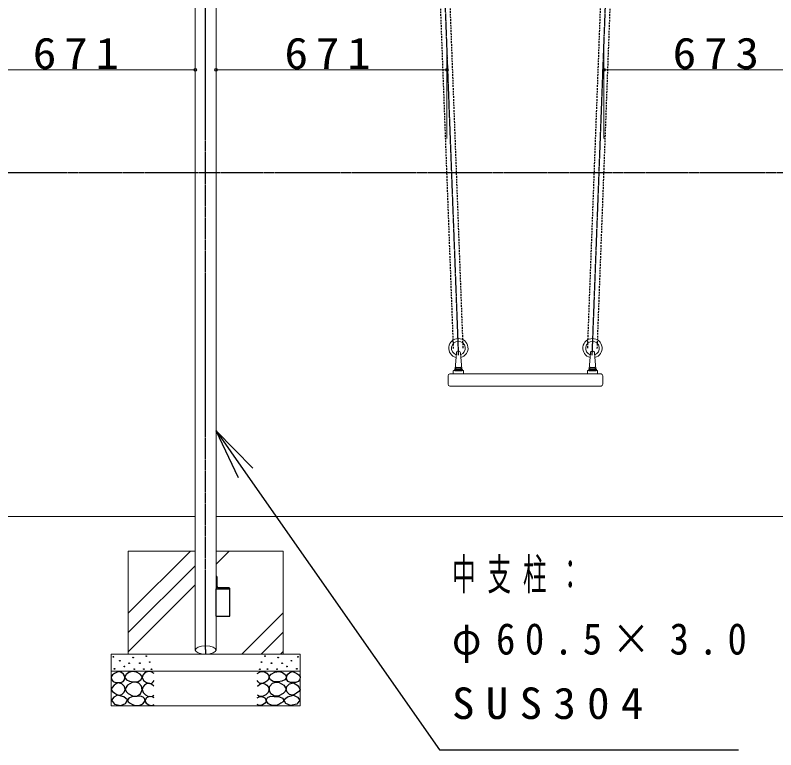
# Model space of a CAD drawing. Units: millimetres at full size. Extents: x -35408 to 0, y -49934 to 13350.
# Drawn here: x -15334 to -13122, y 2222 to 4359 of the extents above; entities that cross this region are included whole.
import ezdxf

# ---------------------------------------------------------------- set-up
doc = ezdxf.new("R2010")
doc.units = ezdxf.units.MM
doc.linetypes.add('USER2', pattern=[6, 3, -1, 1, -1])
doc.linetypes.add('USER4', pattern=[8, 5, -3])
doc.layers.add('線', color=2, linetype='Continuous', lineweight=25)
doc.layers.add('補助', color=2, linetype='Continuous', lineweight=25)
doc.styles.add('ＭＳ ゴシック', font='')
doc.styles.get('ＭＳ ゴシック').set_extended_font_data('MS Gothic')

# ---------------------------------------------------------------- blocks, each defined once
blk = doc.blocks.new('dimension_origin')
at = {"color": 0, "linetype": 'Continuous', "lineweight": -2}
blk.add_circle((0, 0), 1.25, dxfattribs=at)

msp = doc.modelspace()

# ---------------------------------------------------------------- linework, layer by layer
at = {"layer": '線', "color": 20, "linetype": 'USER2'}
for p, q in [((-14780, 2513.775), (-14780, 5463.25)), ((-14044.245, 3370.048), (-14115, 5239.95)), ((-13655.755, 3370.048), (-13585, 5239.95)), ((-11809.329, 3900), (-17750.671, 3900)), ((-14780, 2513.775), (-14780, 2500))]:
    msp.add_line(p, q, dxfattribs=at)
at = {"layer": '線', "color": 7, "lineweight": 13}
for p, q in [((-14810.25, 2511.974), (-14810.25, 5282.534)), ((-14749.75, 2511.974), (-14749.75, 5282.534)), ((-14054.712, 3328.689), (-14050.982, 3376.467)), ((-14035.288, 3328.689), (-14039.018, 3376.467)), ((-13664.712, 3328.689), (-13660.982, 3376.467)), ((-13645.288, 3328.689), (-13649.018, 3376.467)), ((-14060, 3316.2), (-14060, 3323.8)), ((-14058.8, 3325), (-14031.2, 3325)), ((-14030, 3316.2), (-14030, 3323.8)), ((-13670, 3316.2), (-13670, 3323.8)), ((-13668.8, 3325), (-13641.2, 3325)), ((-13640, 3316.2), (-13640, 3323.8)), ((-14075, 3310), (-14075, 3285)), ((-14070, 3315), (-13630, 3315)), ((-14058.8, 3315), (-14031.2, 3315)), ((-13668.8, 3315), (-13641.2, 3315)), ((-13625, 3310), (-13625, 3285)), ((-14070, 3280), (-13630, 3280)), ((-14810.25, 2900), (-17926.998, 2900)), ((-11633.002, 2900), (-14749.75, 2900)), ((-14810.25, 2800), (-15005, 2800)), ((-15005, 2800), (-15005, 2500)), ((-14555, 2800), (-14749.75, 2800)), ((-14555, 2500), (-14555, 2800)), ((-15055, 2500), (-15055, 2350)), ((-15055, 2500), (-14505, 2500)), ((-14810.25, 2511.974), (-14810.25, 2513.775)), ((-14749.75, 2511.974), (-14749.75, 2513.769)), ((-14505, 2350), (-14505, 2500)), ((-15055, 2450), (-14505, 2450)), ((-15055, 2350), (-14505, 2350))]:
    msp.add_line(p, q, dxfattribs=at)
at = {"layer": '線', "color": 4, "linetype": 'USER4'}
for p, q in [((-14058.99, 3389.471), (-14128.99, 5239.421)), ((-14031.01, 3390.529), (-14101.01, 5240.479)), ((-13668.99, 3390.529), (-13598.99, 5240.479)), ((-13641.01, 3389.471), (-13571.01, 5239.421))]:
    msp.add_line(p, q, dxfattribs=at)
at = {"layer": '線'}
for p, q in [((-14055.75, 3328), (-14034.25, 3328)), ((-14055.75, 3328), (-14055.75, 3325)), ((-14055.75, 3325), (-14034.25, 3325)), ((-14055.537, 3329), (-14055.537, 3328)), ((-14055.537, 3329), (-14034.537, 3329)), ((-14055.537, 3328), (-14034.537, 3328)), ((-14050.037, 3333.8), (-14040.037, 3333.8)), ((-14035.389, 3325), (-14036.193, 3328)), ((-14034.25, 3325), (-14035.054, 3328)), ((-14034.537, 3329), (-14034.537, 3328)), ((-14034.25, 3328), (-14034.25, 3325)), ((-13665.75, 3328), (-13644.25, 3328)), ((-13665.75, 3328), (-13665.75, 3325)), ((-13665.75, 3325), (-13644.25, 3325)), ((-13665.537, 3329), (-13665.537, 3328)), ((-13665.537, 3329), (-13644.537, 3329)), ((-13665.537, 3328), (-13644.537, 3328)), ((-13660.037, 3333.8), (-13650.037, 3333.8)), ((-13645.389, 3325), (-13646.193, 3328)), ((-13644.25, 3325), (-13645.054, 3328)), ((-13644.537, 3329), (-13644.537, 3328)), ((-13644.25, 3328), (-13644.25, 3325)), ((-14748.75, 2726.315), (-14749.75, 2726.315)), ((-14749.75, 2726.315), (-14749.75, 2689.582)), ((-14746.75, 2697.082), (-14746.75, 2724.315)), ((-14749.75, 2610.418), (-14749.75, 2689.582)), ((-14749.75, 2689.582), (-14709.75, 2689.582)), ((-14711.75, 2692.582), (-14742.25, 2692.582)), ((-14709.75, 2689.582), (-14709.75, 2690.582)), ((-14709.75, 2610.418), (-14709.75, 2689.582)), ((-14749.75, 2610.418), (-14709.75, 2610.418))]:
    msp.add_line(p, q, dxfattribs=at)
at = {"layer": '線', "color": 7, "lineweight": 13}
for centre, radius, start, end in [((-14045, 3390), 28, 284.56426, 255.43574), ((-14045, 3390), 20, 288.67646, 251.32354), ((-13655, 3390), 28, 284.56426, 255.43574), ((-13655, 3390), 20, 288.67646, 251.32354), ((-14045, 3376), 6, 4.46422, 175.53578), ((-13655, 3376), 6, 4.46422, 175.53578), ((-14058.8, 3323.8), 1.2, 90, 180), ((-14058.7, 3329), 4, 270, 355.53578), ((-14031.3, 3329), 4, 184.46422, 270), ((-14031.2, 3323.8), 1.2, 0, 90), ((-13668.8, 3323.8), 1.2, 90, 180), ((-13668.7, 3329), 4, 270, 355.53578), ((-13641.3, 3329), 4, 184.46422, 270), ((-13641.2, 3323.8), 1.2, 0, 90), ((-14070, 3310), 5, 90, 180), ((-14058.8, 3316.2), 1.2, 180, 270), ((-14031.2, 3316.2), 1.2, 270, 0), ((-13668.8, 3316.2), 1.2, 180, 270), ((-13641.2, 3316.2), 1.2, 270, 0), ((-13630, 3310), 5, 0, 90), ((-14070, 3285), 5, 180, 270), ((-13630, 3285), 5, 270, 0)]:
    msp.add_arc(centre, radius, start, end, dxfattribs=at)
at = {"layer": '線'}
for centre, radius, start, end in [((-14045.037, 3322.52), 12.339, 113.90552, 148.31866), ((-14045.037, 3322.52), 12.339, 31.68134, 66.09448), ((-13655.037, 3322.52), 12.339, 113.90552, 148.31866), ((-13655.037, 3322.52), 12.339, 31.68134, 66.09448), ((-14748.75, 2724.315), 2, 0, 90), ((-14742.25, 2697.082), 4.5, 180, 270), ((-14711.75, 2690.582), 2, 0, 90)]:
    msp.add_arc(centre, radius, start, end, dxfattribs=at)
at = {"layer": '線', "color": 7, "lineweight": 13}
msp.add_ellipse((-14780, 2511.974), major_axis=(30.25, 0), ratio=0.39582, dxfattribs=at)
at = {"layer": '補助', "lineweight": 13}
for p, q in [((-14810.25, 4000), (-14810.25, 4250)), ((-14749.75, 4000), (-14749.75, 4250)), ((-14078.308, 4000), (-14078.308, 4250)), ((-13621.692, 4000), (-13621.692, 4250)), ((-15481.692, 4200), (-14810.25, 4200)), ((-14749.75, 4200), (-14078.308, 4200)), ((-13621.692, 4200), (-12948.308, 4200)), ((-15005, 2618.753), (-14823.753, 2800)), ((-14749.75, 2761.749), (-14711.499, 2800)), ((-15005, 2562.626), (-14810.25, 2757.376)), ((-15005, 2506.499), (-14810.25, 2701.249)), ((-14674.74, 2500), (-14555, 2619.74)), ((-14618.613, 2500), (-14555, 2563.613)), ((-14562.487, 2500), (-14555, 2507.487))]:
    msp.add_line(p, q, dxfattribs=at)
at = {"layer": '補助'}
for p, q in [((-14684.192, 3012.788), (-14749.75, 3150)), ((-14643.235, 3041.467), (-14749.75, 3150)), ((-14749.75, 3150), (-14663.714, 3027.127)), ((-14663.714, 3027.127), (-14099.75, 2221.704)), ((-14099.75, 2221.704), (-14049.75, 2221.704)), ((-14049.75, 2221.704), (-13229.977, 2221.704))]:
    msp.add_line(p, q, dxfattribs=at)
for points in [[(-15032.551, 2449.402), (-15039.014, 2446.862), (-15045.225, 2443.382), (-15051.083, 2439.344), (-15054.731, 2433.877), (-15053.719, 2426.294), (-15048.711, 2419.935), (-15041.845, 2417.345), (-15034.136, 2417.084), (-15026.523, 2417.688), (-15020.194, 2420.252), (-15016.442, 2425.538), (-15015.125, 2431.976), (-15015.973, 2437.181), (-15018.927, 2442.115), (-15025.087, 2446.942)], [(-14993.127, 2449.493), (-14998.032, 2448.876), (-15003.669, 2446.79), (-15011.64, 2441.002), (-15015.292, 2434.086), (-15014.417, 2430.124), (-15010.696, 2425.707), (-15001.205, 2420.934), (-14991.235, 2419.49), (-14983.885, 2419.318), (-14976.369, 2420.842), (-14968.77, 2425.456), (-14965.016, 2431.653), (-14965.986, 2436.306), (-14970.693, 2441.654), (-14981.361, 2447.861)], [(-14566.873, 2449.493), (-14561.968, 2448.876), (-14556.331, 2446.79), (-14548.36, 2441.002), (-14544.708, 2434.086), (-14545.583, 2430.124), (-14549.304, 2425.707), (-14558.795, 2420.934), (-14568.765, 2419.49), (-14576.115, 2419.318), (-14583.631, 2420.842), (-14591.23, 2425.456), (-14594.984, 2431.653), (-14594.014, 2436.306), (-14589.307, 2441.654), (-14578.639, 2447.861)], [(-14527.449, 2449.402), (-14520.986, 2446.862), (-14514.775, 2443.382), (-14508.917, 2439.344), (-14505.269, 2433.877), (-14506.281, 2426.294), (-14511.289, 2419.935), (-14518.155, 2417.345), (-14525.864, 2417.084), (-14533.477, 2417.688), (-14539.806, 2420.252), (-14543.558, 2425.538), (-14544.875, 2431.976), (-14544.027, 2437.181), (-14541.073, 2442.115), (-14534.913, 2446.942)], [(-15035.086, 2416.45), (-15040.415, 2413.657), (-15045.859, 2409.479), (-15052.308, 2402.659), (-15054.731, 2395.855), (-15051.103, 2391.027), (-15044.592, 2386.666), (-15037.954, 2382.379), (-15031.284, 2380.329), (-15023.64, 2382.776), (-15017.343, 2389.201), (-15014.236, 2397.478), (-15015.759, 2405.994), (-15023.917, 2413.245)], [(-15005.831, 2385.163), (-14993.242, 2378.307), (-14979.883, 2377.324), (-14969.599, 2384.778), (-14964.747, 2396.515), (-14967.027, 2407.293), (-14973.936, 2415.436), (-14982.761, 2418.869), (-14993.938, 2417.598), (-15007.692, 2409.543), (-15013.669, 2398.678), (-15011.034, 2391.484)], [(-14554.169, 2385.163), (-14566.758, 2378.307), (-14580.117, 2377.324), (-14590.401, 2384.778), (-14595.253, 2396.515), (-14592.973, 2407.293), (-14586.064, 2415.436), (-14577.239, 2418.869), (-14566.062, 2417.598), (-14552.308, 2409.543), (-14546.331, 2398.678), (-14548.966, 2391.484)], [(-14524.914, 2416.45), (-14519.585, 2413.657), (-14514.141, 2409.479), (-14507.692, 2402.659), (-14505.269, 2395.855), (-14508.897, 2391.027), (-14515.408, 2386.666), (-14522.046, 2382.379), (-14528.716, 2380.329), (-14536.36, 2382.776), (-14542.657, 2389.201), (-14545.764, 2397.478), (-14544.241, 2405.994), (-14536.083, 2413.245)], [(-15035.905, 2380.517), (-15047.225, 2374.498), (-15054.036, 2365.683), (-15045.549, 2354.413), (-15027.114, 2350.299), (-15012.761, 2356.41), (-15007.335, 2366.782), (-15018.117, 2375.89)], [(-14978.802, 2376.373), (-14986.337, 2376.999), (-14994.479, 2375.562), (-15003.406, 2371.504), (-15007.723, 2366.102), (-15005.037, 2361.419), (-14999.074, 2356.912), (-14992.595, 2353.068), (-14985.289, 2350.695), (-14973.44, 2350.928), (-14963.124, 2355.02), (-14958.421, 2359.827), (-14956.367, 2365.561), (-14957.427, 2370.709), (-14961.503, 2375.292), (-14969.901, 2377.832)], [(-14581.198, 2376.373), (-14573.663, 2376.999), (-14565.521, 2375.562), (-14556.594, 2371.504), (-14552.277, 2366.102), (-14554.963, 2361.419), (-14560.926, 2356.912), (-14567.405, 2353.068), (-14574.711, 2350.695), (-14586.56, 2350.928), (-14596.876, 2355.02), (-14601.579, 2359.827), (-14603.633, 2365.561), (-14602.573, 2370.709), (-14598.497, 2375.292), (-14590.099, 2377.832)], [(-14524.095, 2380.517), (-14512.775, 2374.498), (-14505.964, 2365.683), (-14514.451, 2354.413), (-14532.886, 2350.299), (-14547.239, 2356.41), (-14552.665, 2366.782), (-14541.883, 2375.89)]]:
    msp.add_lwpolyline(points, close=True, dxfattribs=at)
for points in [[(-14930, 2443.299), (-14938.427, 2448.154), (-14947.11, 2449.636), (-14952.729, 2447.948), (-14957.883, 2444.249), (-14962.355, 2438.941), (-14964.22, 2432.209), (-14960.552, 2423.439), (-14952.496, 2417), (-14944.197, 2414.621), (-14936.971, 2415.733), (-14932.921, 2419.109), (-14930, 2423.654)], [(-14630, 2443.299), (-14621.573, 2448.154), (-14612.89, 2449.636), (-14607.271, 2447.948), (-14602.117, 2444.249), (-14597.645, 2438.941), (-14595.78, 2432.209), (-14599.448, 2423.439), (-14607.504, 2417), (-14615.803, 2414.621), (-14623.029, 2415.733), (-14627.079, 2419.109), (-14630, 2423.654)], [(-14930.317, 2407.178), (-14937.457, 2412.64), (-14945.526, 2415.099), (-14952.231, 2413.875), (-14958.199, 2410.03), (-14962.592, 2404.249), (-14964.22, 2397.039), (-14961.556, 2388.431), (-14955.348, 2381.513), (-14947.709, 2377.642), (-14940.139, 2376.761), (-14934.985, 2378.2), (-14930.317, 2380.88)], [(-14629.683, 2407.178), (-14622.543, 2412.64), (-14614.474, 2415.099), (-14607.769, 2413.875), (-14601.801, 2410.03), (-14597.408, 2404.249), (-14595.78, 2397.039), (-14598.444, 2388.431), (-14604.652, 2381.513), (-14612.291, 2377.642), (-14619.861, 2376.761), (-14625.015, 2378.2), (-14629.683, 2380.88)], [(-14930, 2372.642), (-14936.018, 2375.96), (-14943.308, 2376.761), (-14952.024, 2372.427), (-14956.298, 2365.671), (-14955.686, 2362.001), (-14952.813, 2357.75), (-14945.651, 2352.278), (-14938.238, 2350.462), (-14933.942, 2351.514), (-14930, 2353.631)], [(-14630, 2372.642), (-14623.982, 2375.96), (-14616.692, 2376.761), (-14607.976, 2372.427), (-14603.702, 2365.671), (-14604.314, 2362.001), (-14607.187, 2357.75), (-14614.349, 2352.278), (-14621.762, 2350.462), (-14626.058, 2351.514), (-14630, 2353.631)]]:
    msp.add_lwpolyline(points, dxfattribs=at)
for centre in [(-15048.394, 2492.177), (-15029.383, 2480.77), (-14991.044, 2489.959), (-14952.583, 2494.091), (-14942.582, 2477.063), (-14617.418, 2477.063), (-14607.417, 2494.091), (-14568.956, 2489.959), (-14530.617, 2480.77), (-14511.606, 2492.177), (-15045.225, 2457.323), (-15016.392, 2463.977), (-15002.451, 2473.483), (-14987.559, 2456.373), (-14971.504, 2473.549), (-14959.881, 2456.521), (-14937.717, 2455.98), (-14622.283, 2455.98), (-14600.119, 2456.521), (-14588.496, 2473.549), (-14572.441, 2456.373), (-14557.549, 2473.483), (-14543.608, 2463.977), (-14514.775, 2457.323)]:
    msp.add_circle(centre, 1, dxfattribs=at)

# ---------------------------------------------------------------- block references
at = {"layer": '補助', "lineweight": 13, "xscale": 3.33, "yscale": 3.33, "rotation": 180}
for p in [(-14810.25, 4200), (-14078.308, 4200)]:
    msp.add_blockref('dimension_origin', p, dxfattribs=at)
at = {"layer": '補助', "lineweight": 13, "xscale": 3.33, "yscale": 3.33}
for p in [(-14749.75, 4200), (-13621.692, 4200)]:
    msp.add_blockref('dimension_origin', p, dxfattribs=at)

# ---------------------------------------------------------------- texts
at = {"layer": '補助', "char_height": 91.64, "style": 'ＭＳ ゴシック'}
for s, insert, attachment_point in [('\\T1.33;\\W1.1;671', (-15145.971, 4201), 8), ('\\T1.33;\\W1.1;671', (-14414.029, 4201), 8), ('\\T1.33;\\W1.1;673', (-13285, 4201), 8), ('\\T1.5;\\W0.55;中支柱：', (-14063.5, 2777.954), 1), ('\\T1.5;\\W0.9;φ60.5×3.0', (-14063.5, 2590.454), 1), ('\\T1.5;\\W1.05;SUS304', (-14063.5, 2402.954), 1)]:
    msp.add_mtext(s, dxfattribs=dict(at, insert=insert, attachment_point=attachment_point))

doc.saveas('drawing.dxf')
